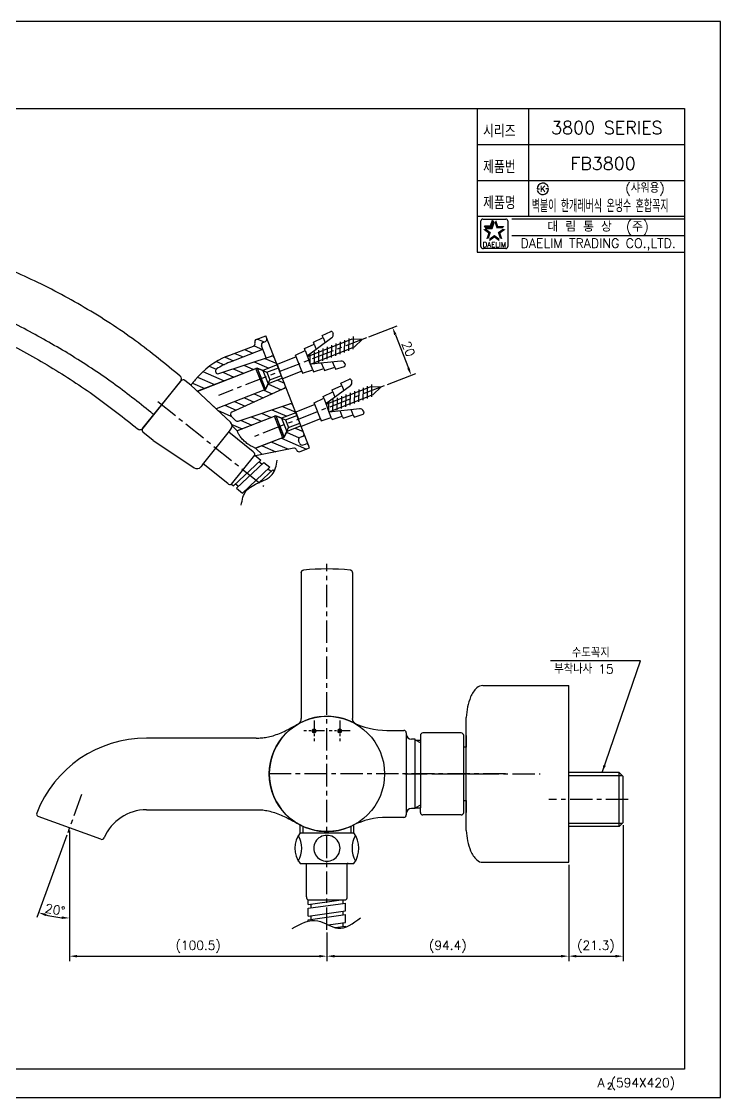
# Model space of a CAD drawing. Extents: x 824 to 1418, y -5538 to -5118.
# Drawn here: x 1144.7 to 1417.6, y -5538.2 to -5118.2 of the extents above; entities that cross this region are included whole.
import ezdxf
from ezdxf.enums import TextEntityAlignment as Align

# ---------------------------------------------------------------- set-up
doc = ezdxf.new("R2010")
doc.units = 0
doc.header["$LTSCALE"] = 7
doc.header["$MEASUREMENT"] = 0
doc.linetypes.add('CENTER', pattern=[2, 1.25, -0.25, 0.25, -0.25])
doc.layers.get('0').update_dxf_attribs({"color": 2, "linetype": 'CONTINUOUS'})
for name, color, linetype in [('CL', 1, 'CENTER'), ('D', 2, 'CONTINUOUS'), ('DIM', 2, 'CONTINUOUS'), ('DWG', 7, 'CONTINUOUS'), ('HT', 3, 'CONTINUOUS')]:
    doc.layers.add(name, color=color, linetype=linetype)
doc.styles.add('GHS', font='ROMANS', dxfattribs={"bigfont": 'GHS'})
doc.styles.add('ROMANS', font='romans')
doc.dimstyles.new('STANDARD$7', dxfattribs={"dimtxt": 3.5, "dimasz": 3, "dimexe": 1, "dimexo": 0.0625, "dimgap": 1, "dimtad": 1, "dimdec": 4, "dimzin": 0, "dimdsep": 46, "dimtxsty": 'GHS', "dimcen": 1, "dimclrt": 2, "dimadec": 0, "dimazin": 0, "dimtfac": 1, "dimtdec": 4, "dimtofl": 0, "dimtmove": 0, "dimatfit": 3, "dimfxl": 0, "dimtolj": 1, "dimtzin": 0, "dimarcsym": 0})

# ---------------------------------------------------------------- blocks, each defined once
blk = doc.blocks.new('S')
at = {"layer": 'DWG', "color": 2}
for p, q in [((5596.35, 3276.4), (5600.01, 3276.61)), ((5596.35, 3275.51), (5596.35, 3276.4)), ((5600.54, 3276.11), (5600.54, 3275.6)), ((5568.04, 3273.82), (5567.54, 3273.82)), ((5567.54, 3264.82), (5567.54, 3273.82)), ((5568.04, 3273.82), (5568.04, 3269.32)), ((5568.04, 3273.82), (5570.94, 3270.92)), ((5583.79, 3272.32), (5575.79, 3272.32)), ((5575.79, 3272.32), (5575.79, 3269.32)), ((5583.79, 3273.12), (5587.98, 3273.36)), ((5583.79, 3272.32), (5583.79, 3273.12)), ((5583.79, 3266.32), (5583.79, 3272.32)), ((5587.98, 3274.17), (5592.17, 3274.41)), ((5587.98, 3273.36), (5587.98, 3274.17)), ((5599.43, 3274.15), (5587.98, 3271.06)), ((5587.98, 3273.36), (5587.98, 3269.32)), ((5592.17, 3275.28), (5596.35, 3275.51)), ((5592.17, 3274.41), (5592.17, 3275.28)), ((5592.17, 3274.41), (5592.17, 3272.19)), ((5596.35, 3275.51), (5596.35, 3273.32)), ((5568.04, 3264.82), (5568.04, 3269.32)), ((5568.04, 3264.82), (5570.94, 3267.72)), ((5570.94, 3270.92), (5575.79, 3270.92)), ((5570.94, 3270.92), (5570.94, 3267.72)), ((5570.94, 3267.72), (5575.79, 3267.72)), ((5575.79, 3266.32), (5575.79, 3269.32)), ((5587.82, 3267.72), (5589.37, 3271.57)), ((5587.98, 3270.92), (5606.46, 3270.92)), ((5587.98, 3265.28), (5587.98, 3269.32)), ((5587.98, 3267.72), (5606.46, 3267.72)), ((5589.37, 3267.07), (5591.18, 3271.57)), ((5591.18, 3267.07), (5592.99, 3271.57)), ((5592.99, 3267.07), (5594.8, 3271.57)), ((5594.8, 3267.07), (5596.61, 3271.57)), ((5596.61, 3267.07), (5598.42, 3271.57)), ((5598.42, 3267.07), (5600.23, 3271.57)), ((5600.23, 3267.07), (5602.04, 3271.57)), ((5602.04, 3267.07), (5603.85, 3271.57)), ((5603.85, 3267.07), (5605.66, 3271.57)), ((5605.66, 3267.07), (5607.47, 3271.57)), ((5610.33, 3269.33), (5606.46, 3270.92)), ((5610.33, 3269.33), (5606.47, 3267.72)), ((5567.54, 3264.82), (5568.04, 3264.82)), ((5583.79, 3266.32), (5575.79, 3266.32)), ((5583.79, 3266.32), (5583.79, 3265.52)), ((5583.79, 3265.52), (5587.98, 3265.28)), ((5599.43, 3264.49), (5587.98, 3267.59)), ((5587.98, 3265.28), (5587.98, 3264.47)), ((5587.98, 3264.47), (5592.17, 3264.23)), ((5592.17, 3264.23), (5592.17, 3266.45)), ((5592.17, 3264.23), (5592.17, 3263.37)), ((5596.35, 3263.13), (5596.35, 3265.32)), ((5592.17, 3263.37), (5596.35, 3263.13)), ((5596.35, 3263.13), (5596.35, 3262.24)), ((5596.35, 3262.24), (5600.01, 3262.03)), ((5600.54, 3263.04), (5600.54, 3262.53))]:
    blk.add_line(p, q, dxfattribs=at)
for centre, radius, start, end in [((5600.04, 3276.11), 0.5, 0.0005, 93.2254), ((5599.04, 3275.6), 1.5, 285.1209, 0.0005), ((5599.04, 3263.04), 1.5, 0.0005, 74.8801), ((5600.04, 3262.53), 0.5, 266.7756, 0.0005)]:
    blk.add_arc(centre, radius, start, end, dxfattribs=at)

msp = doc.modelspace()

# ---------------------------------------------------------------- hatches: boundary and pattern name
at = {"layer": 'DIM'}
h = msp.add_hatch(color=5, dxfattribs=at)
h.paths.add_polyline_path([(1259.95, -5395.17, -0.414214), (1258.95, -5396.17), (1258.95, -5395.17)])
h.paths.add_polyline_path([(1259.95, -5395.17), (1258.95, -5395.17), (1258.95, -5394.17, -0.414214)])
h.paths.add_polyline_path([(1258.95, -5394.17), (1258.95, -5395.17), (1257.95, -5395.17, -0.414214)])
h.paths.add_polyline_path([(1258.95, -5395.17), (1258.95, -5396.17, -0.414214), (1257.95, -5395.17)])
h = msp.add_hatch(color=1, dxfattribs=at)
h.paths.add_polyline_path([(1267.95, -5395.17, 0.414214), (1268.95, -5396.17), (1268.95, -5395.17)])
h.paths.add_polyline_path([(1267.95, -5395.17), (1268.95, -5395.17), (1268.95, -5394.17, 0.414214)])
h.paths.add_polyline_path([(1268.95, -5394.17), (1268.95, -5395.17), (1269.95, -5395.17, 0.414214)])
h.paths.add_polyline_path([(1268.95, -5395.17), (1268.95, -5396.17, 0.414214), (1269.95, -5395.17)])

# ---------------------------------------------------------------- linework, layer by layer
at = {"color": 4}
for p, q in [((854.59, -5152.24), (1403.59, -5152.24)), ((1403.59, -5152.24), (1403.59, -5527.24)), ((1403.59, -5527.24), (854.59, -5527.24))]:
    msp.add_line(p, q, dxfattribs=at)
at = {"color": 7}
for p, q in [((1322.59, -5152.24), (1322.59, -5208.24)), ((1342.59, -5152.24), (1342.59, -5194.24)), ((1322.59, -5166.24), (1403.59, -5166.24)), ((1322.59, -5180.24), (1403.59, -5180.24)), ((1322.59, -5194.24), (1403.59, -5194.24)), ((1322.59, -5208.24), (1403.59, -5208.24))]:
    msp.add_line(p, q, dxfattribs=at)
at = {"color": 2, "linetype": 'Continuous'}
for p, q in [((1324.82, -5195.36), (1333.82, -5195.36)), ((1336.09, -5195.24), (1403.59, -5195.24)), ((1324.07, -5206.11), (1324.07, -5196.11)), ((1334.57, -5196.11), (1334.57, -5206.11)), ((1336.09, -5201.74), (1403.59, -5201.74)), ((1333.82, -5206.86), (1325.07, -5206.86))]:
    msp.add_line(p, q, dxfattribs=at)
at = {"color": 2}
for p, q in [((1325.41, -5198.06), (1327.83, -5198.06)), ((1326.07, -5198.98), (1325.41, -5198.06)), ((1326.07, -5198.98), (1328.5, -5198.98)), ((1327.83, -5198.06), (1328.58, -5195.76)), ((1328.5, -5198.98), (1329.24, -5196.67)), ((1329.24, -5196.67), (1328.58, -5195.76))]:
    msp.add_line(p, q, dxfattribs=at)
at = {"color": 7, "linetype": 'Continuous'}
for p, q in [((1253.95, -5333.35), (1253.95, -5390.29)), ((1273.95, -5333.35), (1273.95, -5390.29)), ((1287.34, -5394.94), (1293.95, -5394.94)), ((1294.95, -5395.94), (1294.95, -5427.94)), ((1300.45, -5396.94), (1300.45, -5425.16)), ((1236.33, -5397.94), (1193.52, -5397.94)), ((1298.45, -5398.44), (1296.95, -5398.44)), ((1298.45, -5425.44), (1298.45, -5398.44)), ((1298.45, -5398.72), (1300.45, -5398.72)), ((1193.52, -5425.94), (1236.33, -5425.94)), ((1298.45, -5425.44), (1296.95, -5425.44)), ((1298.45, -5425.16), (1300.45, -5425.16)), ((1175.7, -5437.45), (1151.25, -5428.56)), ((1293.95, -5428.94), (1287.34, -5428.94))]:
    msp.add_line(p, q, dxfattribs=at)
msp.add_lwpolyline([(1417.59, -5118.24), (823.59, -5118.24), (823.59, -5538.24), (1417.59, -5538.24)], close=True)
msp.add_circle((1263.95, -5411.94), 22.5, dxfattribs=at)
at = {"color": 2, "linetype": 'Continuous'}
for centre, radius, start, end in [((1324.82, -5196.11), 0.75, 90, 180), ((1333.82, -5196.11), 0.75, 0, 90), ((1324.94, -5205.99), 0.884, 188.1301, 278.1301), ((1333.82, -5206.11), 0.75, 270, 0)]:
    msp.add_arc(centre, radius, start, end, dxfattribs=at)
at = {"color": 7, "linetype": 'Continuous'}
for centre, radius, start, end in [((1263.95, -5431.94), 100, 84.7841, 95.2159), ((1263.95, -5411.94), 22.5, 63.539, 296.461), ((1287.34, -5364.94), 30, 243.539, 270), ((1293.95, -5395.94), 1, 360, 90), ((1296.95, -5396.44), 2, 180, 270), ((1193.53, -5443.93), 45.99, 90.0147, 158.742), ((1193.53, -5443.93), 17.99, 90.0382, 157.0182), ((1296.95, -5427.44), 2, 90, 180), ((1151.6, -5427.62), 1, 158.742, 250), ((1287.34, -5458.94), 30, 90, 116.461), ((1293.95, -5427.94), 1, 270, 0), ((1176.04, -5436.51), 1, 250, 337.0182)]:
    msp.add_arc(centre, radius, start, end, dxfattribs=at)
for points in [[(1253.95, -5333.35), (1253.99, -5333.06), (1254.12, -5332.78), (1254.33, -5332.56), (1254.58, -5332.42), (1254.85, -5332.35)], [(1273.95, -5333.35), (1273.9, -5333.06), (1273.77, -5332.78), (1273.56, -5332.56), (1273.31, -5332.42), (1273.04, -5332.35)], [(1236.33, -5397.94), (1238.34, -5397.89), (1240.52, -5397.62), (1242.91, -5397.03), (1245.41, -5396.13), (1247.88, -5395.03), (1250.18, -5393.83), (1252.15, -5392.74)], [(1252.7, -5392.45), (1253.22, -5392.05), (1253.62, -5391.52), (1253.86, -5390.92), (1253.95, -5390.29)], [(1275.2, -5392.45), (1274.67, -5392.05), (1274.27, -5391.52), (1274.03, -5390.92), (1273.95, -5390.29)], [(1236.33, -5425.94), (1238.34, -5425.98), (1240.52, -5426.26), (1242.91, -5426.85), (1245.41, -5427.74), (1247.88, -5428.85), (1250.18, -5430.04), (1251.45, -5430.74)]]:
    msp.add_spline(points, degree=3, dxfattribs=at)
at = {"color": 2}
for points in [[(1326.91, -5200.89), (1327.99, -5200.54), (1324.95, -5199.47), (1326.02, -5199.12)], [(1325.41, -5198.06), (1326.07, -5198.98), (1327.83, -5198.06), (1328.5, -5198.98)], [(1327.83, -5198.06), (1328.5, -5198.98), (1328.58, -5195.76), (1329.24, -5196.67)], [(1330.06, -5195.76), (1329.39, -5196.67), (1330.81, -5198.06), (1330.14, -5198.98)], [(1330.81, -5198.06), (1330.14, -5198.98), (1333.23, -5198.06), (1332.57, -5198.98)], [(1333.69, -5199.47), (1332.61, -5199.12), (1331.73, -5200.89), (1330.65, -5200.54)], [(1326.16, -5203.2), (1327.24, -5202.85), (1326.91, -5200.89), (1327.99, -5200.54)], [(1329.32, -5202.64), (1329.32, -5201.51), (1327.36, -5204.07), (1327.36, -5202.94)], [(1331.28, -5204.07), (1331.28, -5202.94), (1329.32, -5202.64), (1329.32, -5201.51)], [(1331.73, -5200.89), (1330.65, -5200.54), (1332.48, -5203.2), (1331.4, -5202.85)]]:
    msp.add_solid(points, dxfattribs=at)
at = {"layer": 'CL'}
for p, q in [((1279.43, -5241.66), (1221.58, -5264.24)), ((1286.27, -5260.46), (1235.45, -5280.29)), ((1198, -5266.58), (1239.31, -5299.64)), ((1263.95, -5472.82), (1263.95, -5329.94)), ((1305.95, -5411.94), (1239.45, -5411.94)), ((1333.72, -5411.94), (1292.95, -5411.94)), ((1294.35, -5411.94), (1347.19, -5411.94)), ((1305.95, -5411.94), (1327.3, -5411.94)), ((1168.18, -5420.03), (1162.78, -5434.88)), ((1381.6, -5421.94), (1350.53, -5421.94))]:
    msp.add_line(p, q, dxfattribs=at)
at = {"layer": 'CL', "ltscale": 0.5}
for p, q in [((1258.95, -5391.11), (1258.95, -5399.22)), ((1268.95, -5391.11), (1268.95, -5399.22)), ((1263, -5395.17), (1254.89, -5395.17)), ((1273, -5395.17), (1264.89, -5395.17))]:
    msp.add_line(p, q, dxfattribs=at)
at = {"layer": 'D'}
for p, q in [((1345.97, -5183.56), (1346.47, -5183.56)), ((1346.47, -5183.56), (1346.97, -5183.56)), ((1349.97, -5183.56), (1349.47, -5183.56)), ((1350.47, -5183.56), (1349.97, -5183.56)), ((1280.36, -5241.3), (1291.44, -5236.97)), ((1290.67, -5240.5), (1295.76, -5253.54)), ((1287.63, -5259.93), (1298.71, -5255.6)), ((1386.35, -5367.79), (1351.27, -5367.79)), ((1300.45, -5399.79), (1298.59, -5398.72)), ((1379.3, -5412.64), (1358.35, -5412.64)), ((1300.45, -5424.09), (1298.59, -5425.16)), ((1163.46, -5434), (1163.46, -5485.09)), ((1254.6, -5432.4), (1254.6, -5434.94)), ((1273.3, -5432.4), (1273.3, -5434.94)), ((1379.3, -5431.24), (1358.35, -5431.24)), ((1379.6, -5431.94), (1379.6, -5485.09)), ((1162.43, -5435.82), (1150.74, -5467.95)), ((1358.35, -5447.44), (1358.35, -5485.09)), ((1358.35, -5447.44), (1358.35, -5485.09)), ((1263.95, -5473.82), (1263.95, -5485.09)), ((1263.95, -5473.82), (1263.95, -5485.09)), ((1166.46, -5483.09), (1260.95, -5483.09)), ((1266.95, -5483.09), (1355.35, -5483.09)), ((1361.35, -5483.09), (1376.6, -5483.09))]:
    msp.add_line(p, q, dxfattribs=at)
for centre, radius, start, end in [((1348.22, -5183.56), 2.25, 15, 180), ((1348.22, -5183.56), 2.25, 195, 0), ((1163.46, -5433), 35.19, 254.8856, 265.1144)]:
    msp.add_arc(centre, radius, start, end, dxfattribs=at)
for points in [[(1230.51, -5307.01), (1232.47, -5301.37), (1242.62, -5295.09), (1244.57, -5289.44)], [(1250.36, -5472.27), (1260.4, -5469.26), (1268.24, -5472.16), (1277.12, -5468.1)]]:
    msp.add_spline(points, degree=3, dxfattribs=at)
for points in [[(1291.14, -5240.31), (1290.2, -5240.68), (1289.58, -5237.7)], [(1296.22, -5253.36), (1295.29, -5253.72), (1296.85, -5256.33)], [(1154.13, -5467.45), (1154.43, -5466.5), (1151.42, -5466.07)], [(1160.48, -5467.56), (1160.44, -5468.56), (1163.46, -5468.19)], [(1166.46, -5482.59), (1166.46, -5483.59), (1163.46, -5483.09)], [(1260.95, -5482.59), (1260.95, -5483.59), (1263.95, -5483.09)], [(1266.95, -5482.59), (1266.95, -5483.59), (1263.95, -5483.09)], [(1355.35, -5482.59), (1355.35, -5483.59), (1358.35, -5483.09)], [(1361.35, -5482.59), (1361.35, -5483.59), (1358.35, -5483.09)], [(1376.6, -5482.59), (1376.6, -5483.59), (1379.6, -5483.09)]]:
    msp.add_solid(points, dxfattribs=at)
at = {"layer": 'DWG'}
for p, q in [((1236.4, -5242.35), (1240.13, -5240.9)), ((1257.21, -5284.68), (1240.13, -5240.9)), ((1225.05, -5248.93), (1235.27, -5244.94)), ((1240.28, -5249.53), (1238.42, -5244.78)), ((1238.99, -5243.49), (1239.92, -5243.12)), ((1221.75, -5255.66), (1243.13, -5248.58)), ((1225.96, -5251.26), (1238.97, -5246.18)), ((1236.73, -5253.5), (1213.38, -5262.6)), ((1236.73, -5253.5), (1213.39, -5262.61)), ((1220.88, -5253.88), (1220.86, -5253.89)), ((1236.73, -5253.5), (1240, -5261.88)), ((1238.99, -5254.49), (1236.73, -5253.5)), ((1244.58, -5252.31), (1238.99, -5254.49)), ((1210.89, -5260.25), (1208.52, -5258.35)), ((1238.99, -5254.49), (1240.99, -5259.61)), ((1246.58, -5257.43), (1240.99, -5259.61)), ((1192.01, -5277.15), (1207.11, -5258.5)), ((1210.89, -5260.25), (1226.32, -5274.7)), ((1212.26, -5261.55), (1219, -5267.86)), ((1240, -5261.88), (1220.67, -5269.42)), ((1240, -5261.88), (1220.67, -5269.42)), ((1248.03, -5261.16), (1226.89, -5270.71)), ((1240.99, -5259.61), (1240, -5261.88)), ((1219, -5267.86), (1226.3, -5274.7)), ((1229.32, -5274.19), (1249.5, -5267.51)), ((1251.85, -5270.94), (1246.26, -5273.12)), ((1228.31, -5273.97), (1226.61, -5272.35)), ((1244, -5272.13), (1228.93, -5278.01)), ((1244, -5272.13), (1229.31, -5277.86)), ((1246.26, -5273.12), (1244, -5272.13)), ((1244, -5272.13), (1247.27, -5280.51)), ((1246.26, -5273.12), (1248.26, -5278.24)), ((1196.12, -5281.73), (1192.16, -5278.56)), ((1215.36, -5291.3), (1225.9, -5278.15)), ((1235.2, -5286.17), (1225.62, -5278.5)), ((1225.9, -5278.15), (1226.5, -5277.4)), ((1228.93, -5278.01), (1226.93, -5276.11)), ((1248.26, -5278.24), (1247.27, -5280.51)), ((1253.85, -5276.06), (1248.26, -5278.24)), ((1196.12, -5281.73), (1203.78, -5286.88)), ((1247.27, -5280.51), (1236.14, -5284.85)), ((1247.27, -5280.51), (1236.54, -5284.7)), ((1253.33, -5282.98), (1252.91, -5281.91)), ((1254.44, -5280.18), (1253.43, -5280.64)), ((1254.62, -5283.54), (1255.56, -5283.18)), ((1203.78, -5286.88), (1212.08, -5292.46)), ((1226.73, -5298.86), (1235.8, -5287.55)), ((1235.8, -5287.55), (1238.16, -5289.44)), ((1251.01, -5284.8), (1236.12, -5287.76)), ((1238.67, -5287.25), (1236.14, -5284.85)), ((1252.13, -5285.42), (1252.19, -5285.57)), ((1253.49, -5286.13), (1257.21, -5284.68)), ((1215.36, -5291.3), (1214.76, -5292.05)), ((1225.26, -5298.59), (1215.67, -5290.91)), ((1227.51, -5299.49), (1238.16, -5289.44)), ((1228.67, -5300.41), (1239.32, -5290.36)), ((1238.61, -5291.08), (1237.43, -5290.13)), ((1239.32, -5290.36), (1241.68, -5292.26)), ((1231.03, -5302.3), (1241.68, -5292.26)), ((1237.54, -5298.23), (1242.87, -5293.2)), ((1242.13, -5293.9), (1240.95, -5292.95)), ((1242.87, -5293.2), (1243.46, -5293.67)), ((1226.73, -5298.86), (1227.51, -5299.49)), ((1229.4, -5299.72), (1228.25, -5298.79)), ((1228.67, -5300.41), (1231.03, -5302.3)), ((1232.1, -5301.88), (1231.77, -5301.61)), ((1324.84, -5377.44), (1358.35, -5377.44)), ((1337.98, -5377.44), (1354.85, -5377.44)), ((1358.35, -5446.44), (1358.35, -5377.44)), ((1318.35, -5433.89), (1318.35, -5389.87)), ((1316.35, -5395.94), (1301.45, -5395.94)), ((1317.35, -5426.94), (1317.35, -5396.94)), ((1318.35, -5396.94), (1318.35, -5401.54)), ((1318.35, -5401.44), (1317.35, -5401.44)), ((1378.1, -5411.44), (1358.35, -5411.44)), ((1379.6, -5412.94), (1378.1, -5411.44)), ((1378.1, -5432.44), (1378.1, -5411.44)), ((1379.6, -5430.94), (1379.6, -5412.94)), ((1318.35, -5434.01), (1318.35, -5419.94)), ((1300.45, -5426.94), (1300.45, -5425.16)), ((1318.35, -5422.44), (1317.35, -5422.44)), ((1318.35, -5422.34), (1318.35, -5426.94)), ((1316.35, -5427.94), (1301.45, -5427.94)), ((1253.47, -5434.94), (1253.47, -5431.85)), ((1274.42, -5434.94), (1274.42, -5431.85)), ((1378.1, -5432.44), (1358.35, -5432.44)), ((1379.6, -5430.94), (1378.1, -5432.44)), ((1253.45, -5434.94), (1274.45, -5434.94)), ((1253.45, -5446.94), (1274.45, -5446.94)), ((1256, -5459.92), (1256, -5446.94)), ((1271.9, -5459.92), (1271.9, -5446.94)), ((1272.2, -5446.94), (1271.9, -5446.94)), ((1324.84, -5446.44), (1358.35, -5446.44)), ((1341.48, -5446.44), (1358.35, -5446.44)), ((1270.2, -5461.24), (1256.7, -5461.24)), ((1256.7, -5462.91), (1256.7, -5461.24)), ((1256.7, -5462.91), (1268.58, -5461.24)), ((1256.7, -5464.39), (1271.2, -5462.35)), ((1257.7, -5462.77), (1257.7, -5464.25)), ((1270.2, -5461.24), (1270.2, -5462.49)), ((1271.2, -5461.24), (1270.2, -5461.24)), ((1271.2, -5465.38), (1271.2, -5462.35)), ((1256.7, -5467.42), (1256.7, -5464.39)), ((1256.7, -5467.42), (1271.2, -5465.38)), ((1256.7, -5468.9), (1271.2, -5466.86)), ((1257.7, -5467.28), (1257.7, -5468.76)), ((1270.2, -5465.52), (1270.2, -5467)), ((1271.2, -5469.89), (1271.2, -5466.86)), ((1256.7, -5469.43), (1256.7, -5468.9)), ((1264.43, -5470.84), (1271.2, -5469.89)), ((1267.14, -5471.94), (1271.2, -5471.37)), ((1270.2, -5470), (1270.2, -5471.51)), ((1271.2, -5471.74), (1271.2, -5471.37))]:
    msp.add_line(p, q, dxfattribs=at)
at = {"layer": 'DWG', "linetype": 'Continuous'}
msp.add_line((1192.2, -5277.01), (1206.86, -5258.73), dxfattribs=at)
at = {"layer": 'DWG'}
for centre, radius, start, end in [((1234.9, -5244.01), 1, 291.3178, 21.3178), ((1236.77, -5243.28), 1, 111.3178, 201.3178), ((1239.36, -5244.42), 1, 111.3178, 201.3178), ((1239.56, -5242.19), 1, 291.3178, 21.3178), ((1235.96, -5276.87), 30, 111.3194, 141.3178), ((1242.54, -5249.83), 1, 21.3178, 108.3178), ((1221.43, -5254.71), 1, 125.1504, 288.3283), ((1235.96, -5276.87), 27.5, 111.3194, 123.2489), ((1207.89, -5259.13), 1, 51.3316, 140.9978), ((1211.94, -5260.48), 1, 141.3178, 170.1755), ((1246.76, -5260.64), 1, 294.3178, 21.3178), ((1227.3, -5271.63), 1, 114.3178, 226.4643), ((1249.81, -5268.46), 1, 21.3178, 108.3178), ((1224.93, -5276.13), 2, 320.664, 45.9004), ((1229, -5273.24), 1, 226.4643, 288.3178), ((1192.79, -5277.78), 1, 140.9978, 231.3316), ((1254.03, -5279.27), 1, 294.3178, 21.3178), ((1253.84, -5281.55), 1, 114.3178, 201.3178), ((1254.26, -5282.61), 1, 201.3178, 291.3178), ((1255.92, -5284.11), 1, 21.3178, 111.3178), ((1234.3, -5287.37), 1.5, 353.5316, 53.064), ((1251.2, -5285.78), 1, 21.3178, 101.247), ((1253.12, -5285.2), 1, 201.3178, 291.3178), ((1213.2, -5290.8), 2, 236.0953, 321.3316), ((1226.24, -5297.44), 1.5, 229.5993, 289.1316), ((1328.91, -5385.34), 9.5, 132.7557, 158.6397), ((1324.84, -5380.94), 3.5, 90, 132.7557), ((1341.83, -5390.74), 23.5, 157.8647, 177.8745), ((1301.45, -5396.94), 1, 90, 180), ((1316.35, -5396.94), 1, 0, 90), ((1301.45, -5426.94), 1, 180, 270), ((1316.35, -5426.94), 1, 270, 0), ((1341.83, -5433.14), 23.5, 182.1255, 202.1353), ((1261.45, -5440.94), 10, 143.1175, 216.8699), ((1244.12, -5440.94), 10, 330, 30), ((1263.83, -5440.96), 5.02, 88.6566, 271.3434), ((1264.06, -5440.96), 5.02, 268.6566, 91.3434), ((1283.77, -5440.94), 10, 150, 210), ((1266.45, -5440.94), 10, 323.1301, 36.9083), ((1328.91, -5438.53), 9.5, 201.3603, 227.2443), ((1324.84, -5442.94), 3.5, 227.2443, 270), ((1257.49, -5459.97), 1.5, 178.2676, 237.8), ((1270.4, -5459.97), 1.5, 302.2, 1.7324)]:
    msp.add_arc(centre, radius, start, end, dxfattribs=at)
at = {"layer": 'DWG', "linetype": 'Continuous'}
msp.add_arc((1205.68, -5257.79), 1.5, 321.2876, 49.1891, dxfattribs=at)
for points in [[(1206.66, -5256.66), (1189.24, -5242.89), (1169.26, -5229.84), (1148.53, -5218.9), (1138.12, -5214.28), (1127.83, -5210.25), (1124.18, -5208.95), (1120.62, -5207.73), (1113.63, -5205.51), (1099.62, -5201.72)], [(1162.83, -5247.73), (1145.75, -5238.13), (1136.6, -5233.61), (1127.25, -5229.41), (1123.82, -5227.97), (1120.36, -5226.57), (1113.34, -5223.9), (1099.1, -5219.12)], [(1098.87, -5226.87), (1118.21, -5234.02), (1137.32, -5242.75), (1155.89, -5252.99), (1173.65, -5264.62), (1190.07, -5277.23)], [(1195.24, -5270.78), (1180.35, -5259.33), (1163.46, -5248.12), (1162.83, -5247.73)], [(1195.24, -5270.78), (1195.7, -5271.14), (1196.12, -5271.42), (1196.41, -5271.58), (1196.55, -5271.59)], [(1190.07, -5277.23), (1190.17, -5277.3), (1190.68, -5277.53), (1191.24, -5277.56), (1191.77, -5277.38), (1192.2, -5277.01)]]:
    msp.add_spline(points, degree=3, dxfattribs=at)
at = {"layer": 'DWG'}
for points in [[(1212.54, -5258.12), (1211.53, -5259.39), (1211.16, -5259.85)], [(1236.14, -5284.85), (1236.04, -5284.81), (1235.74, -5284.67), (1235.29, -5284.45), (1234.74, -5284.17), (1234.12, -5283.82), (1233.44, -5283.4), (1232.74, -5282.91), (1232.02, -5282.35), (1231.34, -5281.72), (1230.72, -5281.04), (1230.19, -5280.36), (1229.77, -5279.72), (1229.45, -5279.15), (1229.22, -5278.67), (1229.06, -5278.31), (1228.96, -5278.08), (1228.93, -5278.01)]]:
    msp.add_spline(points, degree=3, dxfattribs=at)
at = {"layer": 'HT'}
for p, q in [((1235.54, -5244.78), (1238.85, -5246.23)), ((1236.81, -5242.19), (1239.4, -5243.33)), ((1224.25, -5249.25), (1227.47, -5250.67)), ((1228.03, -5247.77), (1231.26, -5249.19)), ((1231.82, -5246.29), (1235.05, -5247.71)), ((1239.66, -5249.73), (1244.38, -5251.8)), ((1218.04, -5252.81), (1220.73, -5254)), ((1220.9, -5250.93), (1223.81, -5252.2)), ((1227.41, -5253.78), (1231.45, -5255.55)), ((1231.5, -5252.43), (1235.24, -5254.07)), ((1235.58, -5251.08), (1241.3, -5253.59)), ((1213.42, -5257.07), (1220.08, -5259.99)), ((1215.57, -5254.87), (1223.87, -5258.51)), ((1223.33, -5255.14), (1227.66, -5257.03)), ((1244.63, -5258.19), (1247.34, -5259.38)), ((1211.53, -5259.39), (1216.29, -5261.47)), ((1239.32, -5262.15), (1242.63, -5263.6)), ((1240.95, -5259.72), (1246.16, -5262.01)), ((1227.94, -5266.58), (1232.04, -5268.38)), ((1231.73, -5265.1), (1235.57, -5266.79)), ((1235.52, -5263.63), (1239.1, -5265.19)), ((1221.18, -5269.91), (1226.48, -5272.23)), ((1224.15, -5268.06), (1228.52, -5269.98)), ((1242.5, -5269.83), (1248.25, -5272.35)), ((1246.58, -5268.48), (1251.78, -5270.76)), ((1230.25, -5273.88), (1234.6, -5275.79)), ((1234.34, -5272.53), (1238.4, -5274.31)), ((1238.42, -5271.18), (1242.19, -5272.83)), ((1226.83, -5275.53), (1230.81, -5277.27)), ((1248.12, -5278.58), (1253.13, -5280.77)), ((1251.58, -5276.95), (1254.74, -5278.34)), ((1242.47, -5282.38), (1248.92, -5285.21)), ((1246.26, -5280.9), (1255.97, -5285.16)), ((1238.68, -5283.86), (1243.99, -5286.19))]:
    msp.add_line(p, q, dxfattribs=at)

# ---------------------------------------------------------------- block references
at = {"layer": 'D', "rotation": 21.31782403409236}
for p in [(-2760.17, -10327.53), (-2752.9, -10346.16)]:
    msp.add_blockref('S', p, dxfattribs=at)

# ---------------------------------------------------------------- texts
at = {"color": 7, "style": 'GHS'}
for s, p in [('3800 SERIES', (1373.23, -5159.67)), ('FB3800', (1371.75, -5173.67))]:
    msp.add_text(s, height=5, dxfattribs=at).set_placement(p, align=Align.MIDDLE)
at = {"style": 'GHS'}
msp.add_text('(샤워용)', height=3.5, dxfattribs=at).set_placement((1380.47, -5185.06))
at = {"style": 'GHS', "width": 0.5}
msp.add_text('벽붙이 한개레버식 온냉수 혼합꼭지', height=5, dxfattribs=at).set_placement((1343.89, -5192.68))
at = {"color": 7, "linetype": 'Continuous'}
for s, height, style, p in [('대 림 통 상  (주)', 4, 'GHS', (1369.85, -5198.55)), ('DAELIM TRADING CO.,LTD.', 3.6, 'ROMANS', (1369.85, -5205.32))]:
    msp.add_text(s, height=height, dxfattribs=dict(at, style=style)).set_placement(p, align=Align.MIDDLE)
at = {"color": 2, "linetype": 'Continuous', "style": 'ROMANS'}
msp.add_text('DAELIM', height=2, dxfattribs=at).set_placement((1329.32, -5206.31), align=Align.CENTER)
at = {"color": 7, "style": 'GHS'}
for s, height, p in [('A (594X420)', 3.5, (1369.6, -5534.22)), ('2', 2.5, (1373.26, -5535.05))]:
    msp.add_text(s, height=height, dxfattribs=at).set_placement(p)
at = {"layer": 'D', "style": 'GHS', "width": 0.8}
for s, p in [('시리즈', (1324.93, -5163.52)), ('제품번', (1324.93, -5177.52)), ('제품명', (1324.93, -5191.52))]:
    msp.add_text(s, height=5, dxfattribs=at).set_placement(p)
at = {"layer": 'D', "style": 'GHS'}
msp.add_text('K', height=2.39, dxfattribs=at).set_placement((1348.22, -5183.56), align=Align.MIDDLE)
for s, p in [('수도꼭지', (1359.56, -5366.45)), ('부착나사 15', (1352.69, -5372.76))]:
    msp.add_text(s, height=3.5, dxfattribs=at).set_placement(p)
at = {"layer": 'D', "char_height": 3.5, "attachment_point": 5, "style": 'GHS'}
for s, insert, rotation in [('\\A1;20', (1295.78, -5246.02), 291.3178), ('\\A1;20%%d', (1157.83, -5464.95), 350)]:
    msp.add_mtext(s, dxfattribs=dict(at, insert=insert, rotation=rotation))
for s, insert in [('\\A1;(100.5)', (1213.7, -5479.42)), ('\\A1;(94.4)', (1311.15, -5479.42)), ('\\A1;(21.3)', (1368.98, -5479.42))]:
    msp.add_mtext(s, dxfattribs=dict(at, insert=insert))

# ---------------------------------------------------------------- leaders
at = {"layer": 'D'}
msp.add_leader([(1371.36, -5411.44), (1386.35, -5367.79)], dimstyle='STANDARD$7', override={"dimexe": 2, "dimgap": 1, "dimtad": 0}, dxfattribs=at)

doc.saveas('drawing.dxf')
